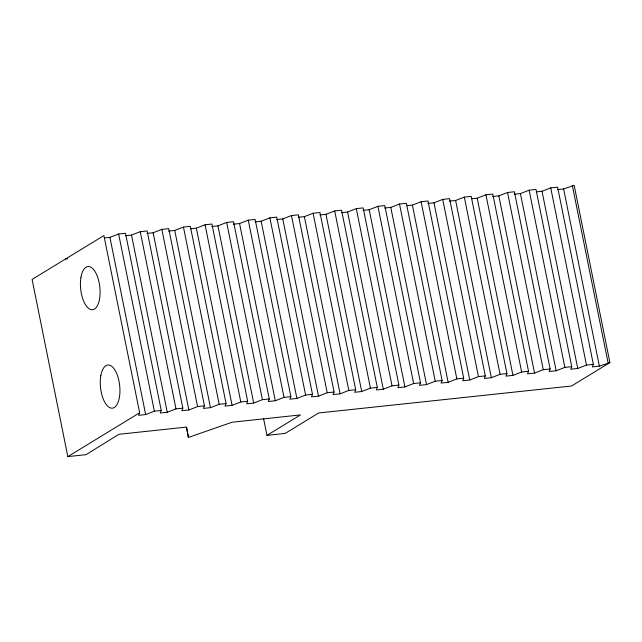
<?xml version="1.0" encoding="UTF-8"?>
<svg xmlns="http://www.w3.org/2000/svg" width="642" height="642" viewBox="0 0 642 642"><rect width="100%" height="100%" fill="white"/><g stroke="black" fill="none" stroke-linecap="round" stroke-linejoin="round"><path stroke-width="0.96" d="M104.654 237.933L109.926 237.371L118.642 233.993L125.511 233.263L161.246 410.463L160.235 413.023L167.265 412.268L175.98 408.89L182.85 408.16L147.122 230.951L140.253 231.69L131.53 235.068L125.383 235.726M146.986 233.415L153.141 232.765L161.856 229.379L168.726 228.648L204.453 405.848L203.442 408.408L210.472 407.662L219.187 404.283L226.064 403.545L190.329 226.345L183.46 227.075L174.744 230.454L168.589 231.112M190.192 228.809L196.348 228.151L205.063 224.772L211.932 224.034L247.66 401.242L246.656 403.802L253.686 403.048L262.401 399.669L269.271 398.939L233.544 221.731L226.666 222.461L217.951 225.848L211.804 226.506M269.271 398.939L268.26 401.491L275.29 400.744L284.005 397.366L290.874 396.628L255.139 219.428L248.269 220.158L239.562 223.536L233.407 224.194M290.874 396.628L289.863 399.188L296.893 398.441L305.608 395.055L312.477 394.324L276.75 217.124L269.881 217.855L261.166 221.233L255.01 221.891M312.477 394.324L311.474 396.884L318.496 396.13L327.211 392.752L334.089 392.021L298.353 214.813L291.484 215.552L282.769 218.93L276.622 219.588M298.225 217.277L304.372 216.627L313.087 213.24L319.957 212.51L355.692 389.71L354.681 392.27L361.711 391.524L370.426 388.137L377.295 387.407L341.568 210.207L334.699 210.937L325.976 214.316L319.828 214.974M341.432 212.671L347.579 212.012L356.302 208.634L363.171 207.896L398.899 385.104L397.888 387.664L404.917 386.909L413.641 383.531L420.51 382.793L384.775 205.592L377.905 206.323L369.19 209.709L363.043 210.359M407.124 205.657L412.397 205.095L421.112 201.716L427.981 200.978L463.709 378.186L462.705 380.746L469.735 379.992L478.451 376.613L485.32 375.883L449.593 198.675L442.715 199.405L434 202.792L427.853 203.45M449.456 201.139L455.611 200.481L464.318 197.102L471.188 196.372L506.923 373.572L505.912 376.132L512.942 375.385L521.657 371.999L528.527 371.269L492.799 194.069L485.93 194.799L477.215 198.177L471.942 198.739M492.663 196.532L498.818 195.874L507.533 192.496L514.403 191.757L550.13 368.965L549.127 371.517L556.149 370.771L564.872 367.393L571.741 366.654L536.006 189.454L529.136 190.184L520.421 193.571L514.274 194.221M571.741 366.654L570.73 369.214L577.76 368.468L586.475 365.081L593.344 364.351L557.609 187.151L550.74 187.881L542.025 191.26L536.76 191.822M593.344 364.351L592.333 366.911L599.363 366.157L609.9 362.586L574.173 185.377L563.628 188.957L557.481 189.615M263.597 418.728L266.952 435.372L300.432 414.933L232.123 422.219L188.435 437.427L186.589 427.074L118.898 434.297L86.044 454.672L67.827 456.623L32.1 279.414L103.908 235.566L139.643 412.766L138.624 415.326L145.662 414.58L154.377 411.193L161.246 410.463M182.85 408.16L181.838 410.719L188.868 409.965L197.584 406.587L204.453 405.848M226.064 403.545L225.045 406.105L232.083 405.351L240.79 401.972L247.66 401.242M334.089 392.021L333.078 394.573L340.099 393.827L348.823 390.448L355.692 389.71M377.295 387.407L376.284 389.967L383.314 389.212L392.029 385.834L398.899 385.104M420.51 382.793L419.491 385.352L426.529 384.606L435.236 381.228L442.113 380.489L406.378 203.289L399.509 204.02L390.793 207.398L384.646 208.056M442.113 380.489L441.094 383.049L448.132 382.303L456.839 378.916L463.709 378.186M485.32 375.883L484.309 378.435L491.339 377.689L500.054 374.31L506.923 373.572M528.527 371.269L527.515 373.829L534.545 373.074L543.26 369.696L550.13 368.965M67.827 456.623L139.643 412.766M609.9 362.586L571.565 385.994L318.641 412.983L285.168 433.422L266.952 435.372M65.572 258.975L67.53 258.766M572.351 185.578L608.078 362.778M563.628 188.957L599.363 366.157M550.74 187.881L586.475 365.081M542.025 191.26L577.76 368.468M529.136 190.184L564.872 367.393M520.421 193.571L556.149 370.771M507.533 192.496L543.26 369.696M498.818 195.874L534.545 373.074M485.93 194.799L521.657 371.999M477.215 198.177L512.942 375.385M464.318 197.102L500.054 374.31M455.611 200.481L491.339 377.689M442.715 199.405L478.451 376.613M434 202.792L469.735 379.992M421.112 201.716L456.839 378.916M412.397 205.095L448.132 382.303M399.509 204.02L435.236 381.228M390.793 207.398L426.529 384.606M377.905 206.323L413.641 383.531M369.19 209.709L404.917 386.909M356.302 208.634L392.029 385.834M347.579 212.012L383.314 389.212M334.699 210.937L370.426 388.137M325.976 214.316L361.711 391.524M313.087 213.24L348.823 390.448M304.372 216.627L340.099 393.827M291.484 215.552L327.211 392.752M282.769 218.93L318.496 396.13M269.881 217.855L305.608 395.055M261.166 221.233L296.893 398.441M248.269 220.158L284.005 397.366M239.562 223.536L275.29 400.744M226.666 222.461L262.401 399.669M217.951 225.848L253.686 403.048M205.063 224.772L240.79 401.972M196.348 228.151L232.083 405.351M183.46 227.075L219.187 404.283M174.744 230.454L210.472 407.662M161.856 229.379L197.584 406.587M153.141 232.765L188.868 409.965M186.453 427.58L188.435 437.427M140.253 231.69L175.98 408.89M131.53 235.068L167.265 412.268M118.642 233.993L154.377 411.193M109.926 237.371L145.662 414.58M100.834 375.626A21.708 9.622 83.9 0 0 111.877 408.192A21.708 9.622 83.9 0 0 117.598 375.923A21.708 9.622 83.9 0 0 100.834 375.626M80.98 277.183A21.708 9.622 83.9 0 0 92.023 309.749A21.708 9.622 83.9 0 0 97.745 277.472A21.708 9.622 83.9 0 0 80.98 277.183"/></g></svg>
